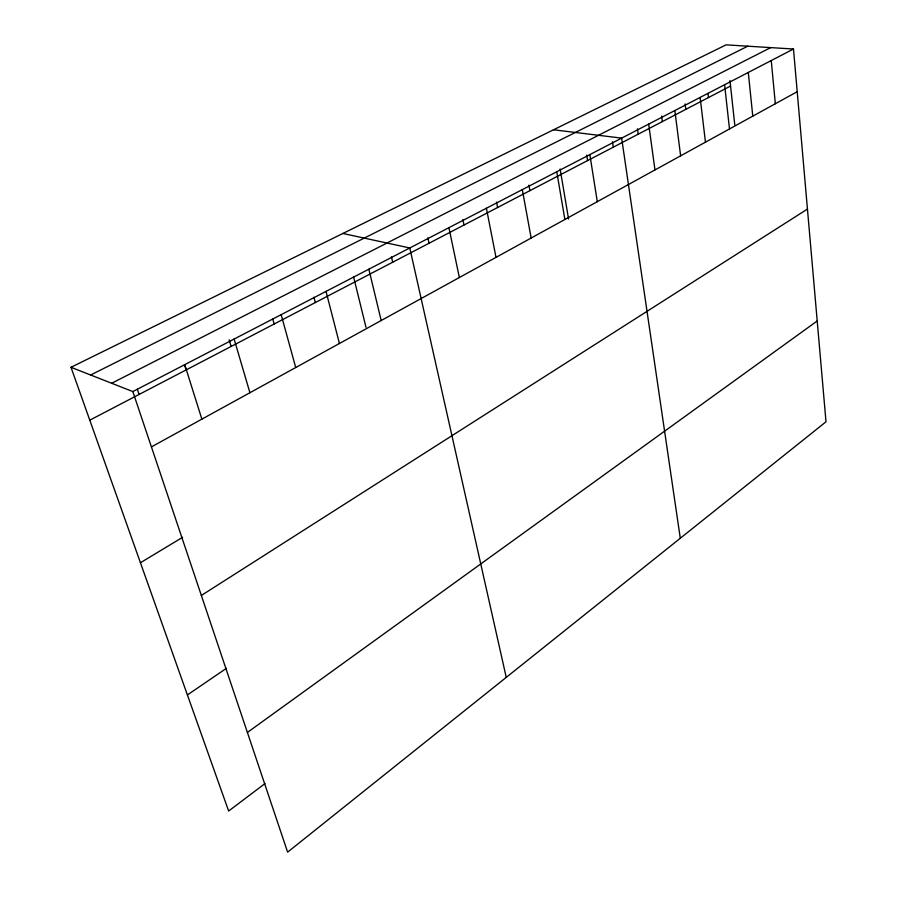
<?xml version="1.0" encoding="UTF-8"?>
<svg xmlns="http://www.w3.org/2000/svg" width="897" height="897" viewBox="0 0 897 897"><rect width="100%" height="100%" fill="white"/><g stroke="black" fill="none" stroke-linecap="round" stroke-linejoin="round"><path stroke-width="1.35" d="M264.985 783.574L228.645 811.023L70.998 367.288L726.077 44.85L793.486 49.021L826.002 421.781L287.623 852.15L132.823 391.574L70.998 367.288M247.393 732.457L817.212 320.98M187.406 694.94L226.392 668.343M201.354 595.462L807.446 209.068M140.437 562.744L182.607 537.314M151.425 446.897L797.209 91.707M89.778 420.166L730.55 86.034M132.823 391.574L793.486 49.021M111.665 383.266L770.669 47.608M90.653 375.002L747.762 46.196M553.516 129.785L621.643 138.127L680.285 538.267M342.878 233.467L409.772 247.976L506.244 677.392M137.342 389.253L139.08 394.467M184.737 364.653L201.87 419.157M184.49 364.653L186.15 369.923M229.15 339.806L231.123 346.466M234.128 339.044L249.915 392.729M272.643 318.637L274.146 324.03M281.176 314.656L295.718 367.535M313.95 297.232L315.34 302.547M326.026 291.402L339.425 343.495M353.496 276.568L365.998 327.315M368.846 269.201L381.191 320.521M391.462 256.901L392.695 262.216M427.88 237.862L429.058 243.255M448.915 227.681L459.365 277.521M462.874 219.563L463.996 225.035M486.398 208.25L496.007 257.372M496.546 202.117L497.588 207.521M522.312 189.626L531.147 238.041M528.927 185.174L529.914 190.657M560.132 169.017L568.563 219.036M556.768 171.753L564.886 219.496M586.716 155.069L587.591 160.585M589.856 154.598L597.29 201.668M612.483 141.726L613.301 147.175M637.453 128.798L638.216 134.18M648.688 124.1L654.967 169.937M661.638 116.094L662.356 121.588M674.836 110.533L680.632 155.831M685.106 103.951L685.779 109.378M700.131 97.425L705.457 142.174M708.013 93.366L708.495 97.538M724.597 84.733L729.496 128.955M729.956 80.539L734.766 124.795M748.289 72.455L752.774 116.15M771.241 60.548L775.333 103.738"/></g></svg>
